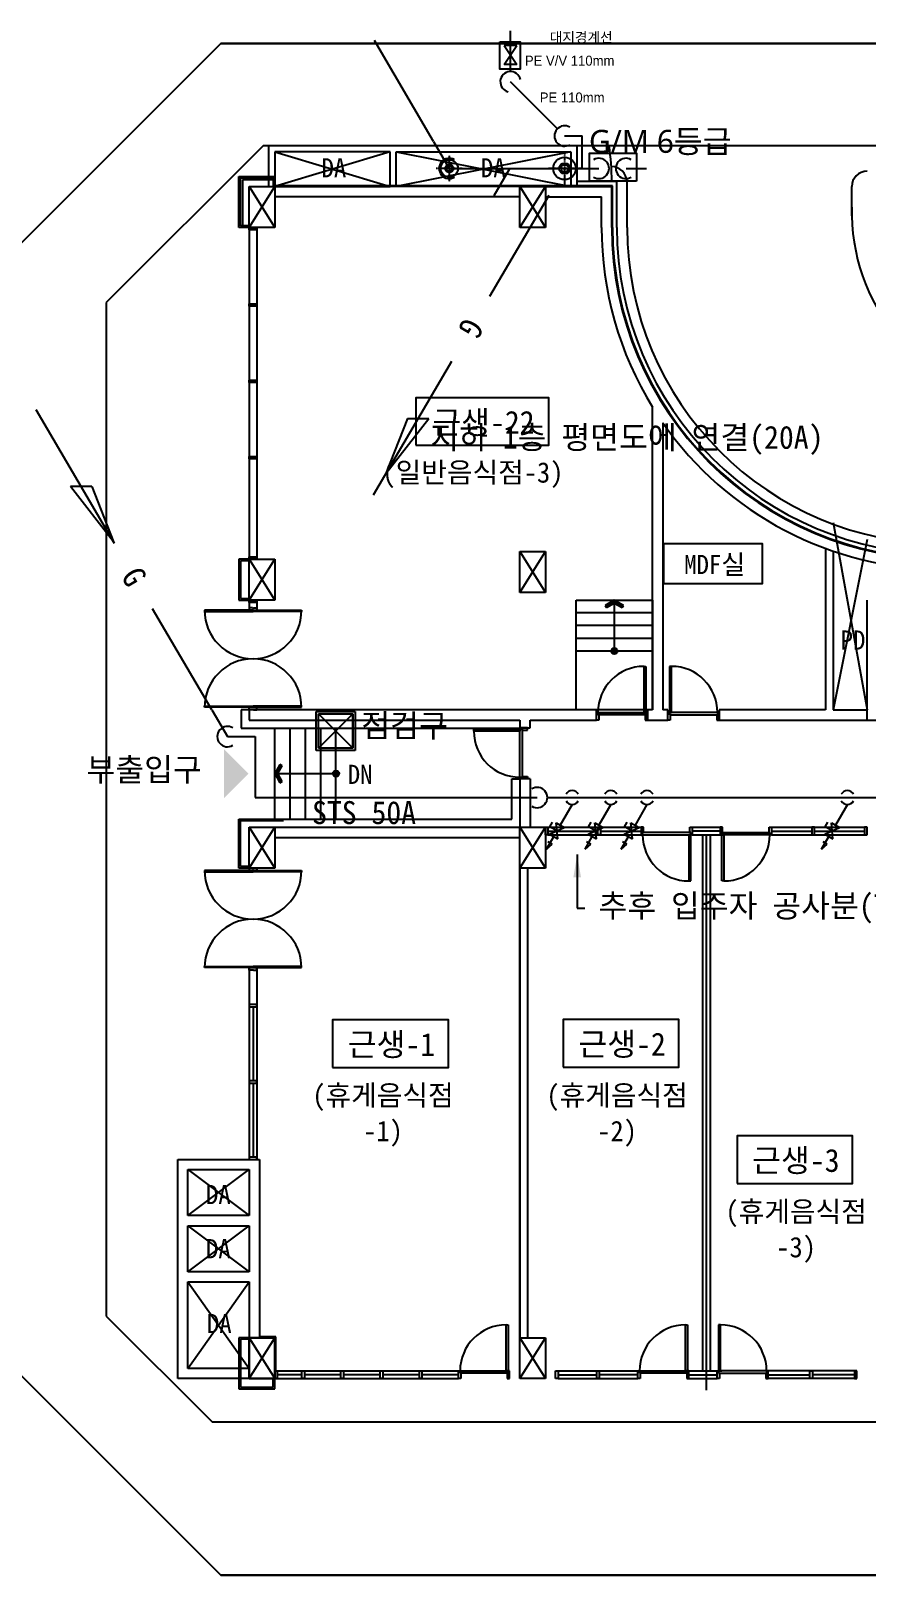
# Model space of a CAD drawing. Header units: millimetres. Extents: x 16332047 to 33387680, y -14835522 to -7015081.
# Drawn here: x 16424507 to 16440881, y -7489517 to -7459267 of the extents above; entities that cross this region are included whole.
import ezdxf
from ezdxf.enums import TextEntityAlignment as Align

# ---------------------------------------------------------------- set-up
doc = ezdxf.new("R2010")
doc.units = ezdxf.units.MM
doc.header["$LTSCALE"] = 300
doc.header["$MEASUREMENT"] = 0
doc.linetypes.add('CEN', pattern=[43.2, 40, -1.2, 0.8, -1.2])
doc.linetypes.add('CONTINOUS', pattern=[0])
doc.layers.get('0').update_dxf_attribs({"linetype": 'CONTINUOUS'})
for name, color, linetype in [('2', 2, 'CONTINUOUS'), ('3', 3, 'CONTINUOUS'), ('CEN', 1, 'CEN'), ('etc', 15, 'CONTINOUS'), ('gas', 3, 'CONTINUOUS'), ('LINE', 2, 'CONTINUOUS'), ('R', 15, 'CONTINUOUS'), ('Rise', 15, 'CONTINUOUS'), ('S', 1, 'CONTINUOUS'), ('SI', 2, 'CONTINUOUS'), ('TEXT', 3, 'CONTINUOUS'), ('근린시설 화장실위생도면$0$SI', 2, 'CONTINUOUS')]:
    doc.layers.add(name, color=color, linetype=linetype)
doc.layers.add('arch', color=255, linetype='CONTINUOUS', lineweight=25)
doc.styles.add('GHD', font='')
doc.styles.add('SM_맑은고딕', font='malgun.ttf')
doc.styles.add('돋움체', font='')
doc.styles.get('GHD').set_extended_font_data('Dotum')
doc.styles.get('돋움체').set_extended_font_data('DotumChe')

# ---------------------------------------------------------------- blocks, each defined once
blk = doc.blocks.new('a-3')
at = {"layer": 'CEN'}
for p, q in [((0, -1.81), (0, 1.81)), ((-1.81, 0), (1.81, 0))]:
    blk.add_line(p, q, dxfattribs=at).dxf.unprotected_set("ltscale", 0)
at = {"layer": 'LINE', "linetype": 'Continuous', "ltscale": 100}
blk.add_circle((0, 0), 1.2, dxfattribs=at)

msp = doc.modelspace()

# ---------------------------------------------------------------- hatches: boundary and pattern name
at = {"layer": 'arch'}
for points in [[(16435931, -7470417), (16435750, -7470520), (16435776, -7470564), (16435931, -7470476), (16436086, -7470564), (16436111, -7470520)], [(16429281, -7473817), (16429384, -7473998), (16429428, -7473972), (16429340, -7473817), (16429428, -7473662), (16429384, -7473637)]]:
    msp.add_hatch(color=256, dxfattribs=at).paths.add_polyline_path(points)
h = msp.add_hatch(color=256, dxfattribs=at)
edge = h.paths.add_edge_path()
edge.add_arc((16435931, -7471417), 60, 0, 360)
h = msp.add_hatch(color=256, dxfattribs=at)
edge = h.paths.add_edge_path()
edge.add_arc((16430481, -7473817), 60, 0, 360)

# ---------------------------------------------------------------- linework, layer by layer
at = {"ltscale": 10}
for p, q in [((16433773, -7459927), (16434023, -7459552)), ((16434023, -7459552), (16433773, -7459552)), ((16433773, -7459552), (16434023, -7459927)), ((16434023, -7459927), (16433773, -7459927))]:
    msp.add_line(p, q, dxfattribs=at)
msp.add_lwpolyline([(16433692, -7459479), (16434090, -7459479), (16434090, -7460015), (16433692, -7460015)], close=True, dxfattribs=at)
at = {"layer": '2', "color": 0}
for p, q in [((16434670, -7474858, 0), (16434721, -7474769, 0)), ((16434823, -7475096, 0), (16434794, -7474781, 0)), ((16434794, -7474781, 0), (16434952, -7474872, 0)), ((16435425, -7474858, 0), (16435477, -7474769, 0)), ((16435579, -7475096, 0), (16435550, -7474781, 0)), ((16435550, -7474781, 0), (16435708, -7474872, 0)), ((16436132, -7474858, 0), (16436184, -7474769, 0)), ((16436286, -7475096, 0), (16436257, -7474781, 0)), ((16436257, -7474781, 0), (16436415, -7474872, 0)), ((16440058, -7474858, 0), (16440110, -7474769, 0)), ((16440212, -7475096, 0), (16440182, -7474781, 0)), ((16440182, -7474781, 0), (16440341, -7474872, 0)), ((16434664, -7475004, 0), (16434952, -7474872, 0)), ((16434664, -7475004, 0), (16434823, -7475096, 0)), ((16434808, -7474938, 0), (16434670, -7474858, 0)), ((16435420, -7475004, 0), (16435708, -7474872, 0)), ((16435420, -7475004, 0), (16435579, -7475096, 0)), ((16435564, -7474938, 0), (16435425, -7474858, 0)), ((16436127, -7475004, 0), (16436415, -7474872, 0)), ((16436127, -7475004, 0), (16436286, -7475096, 0)), ((16436271, -7474938, 0), (16436132, -7474858, 0)), ((16440053, -7475004, 0), (16440341, -7474872, 0)), ((16440053, -7475004, 0), (16440212, -7475096, 0)), ((16440197, -7474938, 0), (16440058, -7474858, 0))]:
    msp.add_line(p, q, dxfattribs=at)
at = {"layer": '3', "color": 0}
for p, q in [((16435106, -7474422, 0), (16434873, -7474826, 0)), ((16435862, -7474422, 0), (16435629, -7474826, 0)), ((16436569, -7474422, 0), (16436336, -7474826, 0)), ((16440495, -7474422, 0), (16440262, -7474826, 0)), ((16434602, -7475295, 0), (16434744, -7475050, 0)), ((16435358, -7475295, 0), (16435500, -7475050, 0)), ((16436065, -7475295, 0), (16436207, -7475050, 0)), ((16439991, -7475295, 0), (16440132, -7475050, 0))]:
    msp.add_line(p, q, dxfattribs=at)
at = {"layer": 'arch'}
for p, q in [((16423983, -7463759), (16428226, -7459517)), ((16428226, -7459517), (16423983, -7463759)), ((16428226, -7459517), (16495741, -7459520)), ((16495741, -7459517), (16428226, -7459517)), ((16429054, -7461517), (16425983, -7464588)), ((16494912, -7461517), (16429054, -7461517)), ((16435201, -7461517), (16429161, -7461517)), ((16429161, -7461517), (16429161, -7462317)), ((16429281, -7461637), (16431541, -7462317)), ((16431541, -7461637), (16429281, -7462317)), ((16431541, -7461637), (16429281, -7461637)), ((16429281, -7461637), (16429281, -7462317)), ((16431541, -7462317), (16431541, -7461637)), ((16435081, -7461637), (16431661, -7462317)), ((16431661, -7461637), (16435081, -7462317)), ((16431661, -7461637), (16435081, -7461637)), ((16431661, -7462317), (16431661, -7461637)), ((16435081, -7461637), (16435081, -7462317)), ((16435201, -7462317), (16435201, -7461517)), ((16428581, -7463117), (16428581, -7462117)), ((16428581, -7462117), (16429281, -7462117)), ((16428611, -7463087), (16428611, -7462147)), ((16428611, -7462147), (16429251, -7462147)), ((16429251, -7462187), (16428651, -7462187)), ((16428651, -7462187), (16428651, -7463087)), ((16428781, -7463117), (16428781, -7462317)), ((16428781, -7462317), (16429281, -7462317)), ((16428781, -7462317), (16429281, -7463117)), ((16428781, -7463117), (16429281, -7462317)), ((16428781, -7463117), (16428781, -7462317)), ((16428781, -7462317), (16429281, -7462317)), ((16429251, -7462147), (16429251, -7462317)), ((16429281, -7462117), (16429281, -7462317)), ((16435896, -7462302), (16429281, -7462302)), ((16435888, -7462309), (16429281, -7462309)), ((16429281, -7462317), (16429281, -7463117)), ((16429281, -7462317), (16431541, -7462317)), ((16434081, -7462317), (16429281, -7462317)), ((16429281, -7462317), (16429281, -7463117)), ((16435081, -7462317), (16431661, -7462317)), ((16434081, -7462317), (16434581, -7463117)), ((16434081, -7463117), (16434581, -7462317)), ((16434081, -7463117), (16434081, -7462317)), ((16434081, -7462317), (16434581, -7462317)), ((16434581, -7462317), (16435881, -7462317)), ((16434581, -7462317), (16434581, -7463117)), ((16435981, -7462217), (16435201, -7462217)), ((16435881, -7463117), (16435881, -7462317)), ((16435888, -7463117), (16435888, -7462309)), ((16435896, -7463117), (16435896, -7462302)), ((16435981, -7463117), (16435981, -7462217)), ((16436181, -7463117), (16436181, -7462218)), ((16440581, -7462891), (16440581, -7462317)), ((16434081, -7462517), (16429281, -7462517)), ((16434581, -7462517), (16435681, -7462517)), ((16435681, -7463117), (16435681, -7462517)), ((16428781, -7463117), (16428581, -7463117)), ((16428781, -7463087), (16428611, -7463087)), ((16429281, -7463117), (16428781, -7463117)), ((16428781, -7463117), (16428931, -7463117)), ((16428781, -7463162), (16428781, -7463117)), ((16428781, -7463117), (16428781, -7469617)), ((16429281, -7463117), (16428781, -7463117)), ((16428931, -7463162), (16428781, -7463162)), ((16428931, -7463117), (16428931, -7463162)), ((16428931, -7463117), (16428931, -7469617)), ((16434581, -7463117), (16434081, -7463117)), ((16425983, -7464588), (16425983, -7484446)), ((16428781, -7464612), (16428931, -7464612)), ((16428781, -7464657), (16428781, -7464612)), ((16428931, -7464657), (16428781, -7464657)), ((16428931, -7464612), (16428931, -7464657)), ((16428781, -7466107), (16428931, -7466107)), ((16428781, -7466152), (16428781, -7466107)), ((16428931, -7466152), (16428781, -7466152)), ((16428931, -7466107), (16428931, -7466152)), ((16436681, -7472567), (16436681, -7466638)), ((16436881, -7466943), (16436881, -7472567)), ((16428781, -7467602), (16428931, -7467602)), ((16428781, -7467647), (16428781, -7467602)), ((16428931, -7467647), (16428781, -7467647)), ((16428931, -7467602), (16428931, -7467647)), ((16440216, -7468899), (16440881, -7472567)), ((16440881, -7469232), (16440216, -7472567)), ((16428781, -7469617), (16428581, -7469617)), ((16428581, -7469617), (16428581, -7470417)), ((16428781, -7469647), (16428611, -7469647)), ((16428611, -7469647), (16428611, -7470387)), ((16428781, -7469572), (16428931, -7469572)), ((16428781, -7469617), (16428781, -7469572)), ((16428781, -7470417), (16428781, -7469617)), ((16428931, -7469617), (16428781, -7469617)), ((16428781, -7469617), (16429281, -7470417)), ((16428781, -7470417), (16429281, -7469617)), ((16428781, -7470417), (16428781, -7469617)), ((16428781, -7469617), (16429281, -7469617)), ((16428931, -7469572), (16428931, -7469617)), ((16429281, -7469617), (16429281, -7470417)), ((16434081, -7469467), (16434581, -7470267)), ((16434081, -7470267), (16434581, -7469467)), ((16434081, -7470267), (16434081, -7469467)), ((16434081, -7469467), (16434581, -7469467)), ((16434581, -7469467), (16434581, -7470267)), ((16440066, -7469404), (16440066, -7472567)), ((16440216, -7469457), (16440216, -7472567)), ((16428581, -7470417), (16428781, -7470417)), ((16428611, -7470387), (16428781, -7470387)), ((16428781, -7470417), (16428931, -7470417)), ((16428781, -7470462), (16428781, -7470417)), ((16428781, -7470417), (16428781, -7470617)), ((16429281, -7470417), (16428781, -7470417)), ((16428931, -7470462), (16428781, -7470462)), ((16428931, -7470417), (16428931, -7470462)), ((16428931, -7470417), (16428931, -7470617)), ((16434581, -7470267), (16434081, -7470267)), ((16435181, -7472567), (16435181, -7470417)), ((16435181, -7470417), (16436681, -7470417)), ((16435931, -7470417), (16435750, -7470520)), ((16435750, -7470520), (16435776, -7470564)), ((16435776, -7470564), (16435931, -7470476)), ((16435931, -7470417), (16435931, -7471417)), ((16436111, -7470520), (16435931, -7470417)), ((16435931, -7470476), (16436086, -7470564)), ((16436086, -7470564), (16436111, -7470520)), ((16436681, -7470417), (16436681, -7472567)), ((16440881, -7472767), (16440881, -7470417)), ((16428856, -7470617), (16427906, -7470617)), ((16427906, -7470617), (16427906, -7470642)), ((16427906, -7470642), (16428856, -7470642)), ((16428847, -7470567), (16428781, -7470567)), ((16428781, -7470567), (16428781, -7470617)), ((16428781, -7470617), (16428931, -7470617)), ((16428847, -7470567), (16428849, -7470572)), ((16428849, -7470572), (16428863, -7470572)), ((16428856, -7470617), (16428856, -7470642)), ((16428856, -7470617), (16429806, -7470617)), ((16429806, -7470642), (16428856, -7470642)), ((16428865, -7470567), (16428863, -7470572)), ((16428865, -7470567), (16428931, -7470567)), ((16428931, -7470567), (16428931, -7470617)), ((16429806, -7470617), (16429806, -7470642)), ((16436681, -7470667), (16435181, -7470667)), ((16436681, -7470917), (16435181, -7470917)), ((16436681, -7471167), (16435181, -7471167)), ((16436681, -7471417), (16435181, -7471417)), ((16436513, -7472617), (16436513, -7471715)), ((16436513, -7471715), (16436551, -7471715)), ((16436551, -7471715), (16436551, -7472617)), ((16437049, -7471715), (16437011, -7471715)), ((16437011, -7471715), (16437011, -7472617)), ((16437049, -7472617), (16437049, -7471715)), ((16427906, -7472517), (16427906, -7472492)), ((16427906, -7472492), (16428856, -7472492)), ((16428856, -7472517), (16427906, -7472517)), ((16428781, -7472567), (16428621, -7472567)), ((16428621, -7472567), (16428621, -7472927)), ((16428781, -7472567), (16428781, -7472517)), ((16428781, -7472517), (16428931, -7472517)), ((16434231, -7472567), (16428781, -7472567)), ((16428781, -7472567), (16428781, -7472767)), ((16428847, -7472567), (16428781, -7472567)), ((16428847, -7472567), (16428849, -7472561)), ((16428849, -7472561), (16428863, -7472561)), ((16428850, -7472563), (16428862, -7472563)), ((16428850, -7472563), (16428862, -7472563)), ((16428856, -7472492), (16428856, -7472517)), ((16429806, -7472492), (16428856, -7472492)), ((16428856, -7472517), (16429806, -7472517)), ((16428865, -7472567), (16428863, -7472561)), ((16428865, -7472567), (16428931, -7472567)), ((16428931, -7472567), (16428931, -7472517)), ((16429806, -7472517), (16429806, -7472492)), ((16435581, -7472567), (16434231, -7472567)), ((16436681, -7472567), (16435181, -7472567)), ((16435581, -7472767), (16435581, -7472567)), ((16435581, -7472637), (16435581, -7472617)), ((16435581, -7472617), (16435611, -7472617)), ((16435581, -7472767), (16435581, -7472637)), ((16435611, -7472617), (16436551, -7472617)), ((16435611, -7472617), (16435611, -7472617)), ((16435611, -7472617), (16435611, -7472662)), ((16435611, -7472662), (16435626, -7472662)), ((16436536, -7472662), (16435626, -7472662)), ((16435626, -7472662), (16435626, -7472722)), ((16436551, -7472617), (16436513, -7472617)), ((16436551, -7472662), (16436536, -7472662)), ((16436536, -7472662), (16436536, -7472722)), ((16436581, -7472617), (16436551, -7472617)), ((16436551, -7472617), (16436551, -7472662)), ((16436681, -7472567), (16436581, -7472567)), ((16436581, -7472567), (16436581, -7472767)), ((16436581, -7472637), (16436581, -7472617)), ((16436581, -7472767), (16436581, -7472637)), ((16436981, -7472567), (16436881, -7472567)), ((16436981, -7472767), (16436981, -7472567)), ((16436981, -7472637), (16436981, -7472617)), ((16436981, -7472617), (16437011, -7472617)), ((16436981, -7472767), (16436981, -7472637)), ((16437951, -7472617), (16437011, -7472617)), ((16437011, -7472617), (16437049, -7472617)), ((16437011, -7472617), (16437011, -7472662)), ((16437011, -7472662), (16437026, -7472662)), ((16437026, -7472662), (16437936, -7472662)), ((16437026, -7472662), (16437026, -7472722)), ((16437951, -7472662), (16437936, -7472662)), ((16437936, -7472662), (16437936, -7472722)), ((16437951, -7472617), (16437951, -7472617)), ((16437981, -7472617), (16437951, -7472617)), ((16437951, -7472617), (16437951, -7472662)), ((16440066, -7472567), (16437981, -7472567)), ((16437981, -7472567), (16437981, -7472767)), ((16437981, -7472637), (16437981, -7472617)), ((16437981, -7472767), (16437981, -7472637)), ((16440216, -7472567), (16440881, -7472567)), ((16428621, -7472927), (16434081, -7472927)), ((16428781, -7472767), (16434081, -7472767)), ((16429281, -7474707), (16429281, -7472927)), ((16429581, -7474707), (16429581, -7472927)), ((16429881, -7474707), (16429881, -7472927)), ((16430181, -7474707), (16430181, -7472927)), ((16430481, -7474707), (16430481, -7472927)), ((16433179, -7472985), (16433179, -7472947)), ((16433179, -7472947), (16434081, -7472947)), ((16434081, -7472985), (16433179, -7472985)), ((16434081, -7472767), (16434081, -7472917)), ((16434081, -7472917), (16434281, -7472917)), ((16434101, -7472917), (16434081, -7472917)), ((16434081, -7472917), (16434081, -7472947)), ((16434081, -7473887), (16434081, -7472947)), ((16434081, -7472947), (16434081, -7472985)), ((16434081, -7472947), (16434126, -7472947)), ((16434231, -7472917), (16434101, -7472917)), ((16434126, -7472947), (16434126, -7472962)), ((16434126, -7472962), (16434126, -7473872)), ((16434126, -7472962), (16434186, -7472962)), ((16434186, -7472962), (16434186, -7472962)), ((16434186, -7472962), (16434231, -7472962)), ((16434231, -7472962), (16434231, -7472917)), ((16434281, -7472917), (16434281, -7472767)), ((16434281, -7472767), (16435581, -7472767)), ((16435626, -7472767), (16435581, -7472767)), ((16435626, -7472722), (16435626, -7472722)), ((16435626, -7472722), (16435626, -7472767)), ((16436536, -7472722), (16436536, -7472722)), ((16436536, -7472722), (16436536, -7472767)), ((16436536, -7472767), (16436581, -7472767)), ((16436581, -7472767), (16436981, -7472767)), ((16437026, -7472767), (16436981, -7472767)), ((16437026, -7472722), (16437026, -7472722)), ((16437026, -7472722), (16437026, -7472767)), ((16437936, -7472722), (16437936, -7472722)), ((16437936, -7472722), (16437936, -7472767)), ((16437936, -7472767), (16439781, -7472767)), ((16437936, -7472767), (16437981, -7472767)), ((16437981, -7472767), (16440881, -7472767)), ((16440881, -7472767), (16441081, -7472767)), ((16429280, -7473817), (16430481, -7473817)), ((16429384, -7473637), (16429281, -7473817)), ((16429281, -7473817), (16429384, -7473998)), ((16429340, -7473817), (16429428, -7473662)), ((16429428, -7473972), (16429340, -7473817)), ((16429428, -7473662), (16429384, -7473637)), ((16434081, -7473887), (16434081, -7473887)), ((16434081, -7473917), (16434081, -7473887)), ((16434081, -7473887), (16434126, -7473887)), ((16434126, -7473887), (16434126, -7473872)), ((16434126, -7473872), (16434186, -7473872)), ((16434186, -7473872), (16434186, -7473872)), ((16434186, -7473872), (16434231, -7473872)), ((16434231, -7473872), (16434231, -7473917)), ((16429384, -7473998), (16429428, -7473972)), ((16433921, -7474707), (16433921, -7473917)), ((16433921, -7473917), (16434081, -7473917)), ((16434281, -7473917), (16434081, -7473917)), ((16434081, -7473917), (16434081, -7474867)), ((16434101, -7473917), (16434081, -7473917)), ((16434231, -7473917), (16434101, -7473917)), ((16434281, -7473917), (16434281, -7474867)), ((16428581, -7475667), (16428581, -7474707)), ((16428581, -7474707), (16433921, -7474707)), ((16428611, -7475637), (16428611, -7474737)), ((16428611, -7474737), (16429451, -7474737)), ((16429451, -7474737), (16429451, -7474737)), ((16428781, -7475667), (16428781, -7474867)), ((16428781, -7474867), (16429281, -7474867)), ((16428781, -7474867), (16429281, -7475667)), ((16428781, -7475667), (16429281, -7474867)), ((16428781, -7475667), (16428781, -7474867)), ((16428781, -7474867), (16429281, -7474867)), ((16429281, -7474867), (16434081, -7474867)), ((16429281, -7474867), (16429281, -7475667)), ((16429281, -7474867), (16429281, -7475667)), ((16429281, -7475067), (16434081, -7475067)), ((16434081, -7474867), (16434581, -7475667)), ((16434081, -7475667), (16434581, -7474867)), ((16434081, -7475667), (16434081, -7474867)), ((16434081, -7474867), (16434581, -7474867)), ((16434581, -7474867), (16434631, -7474867)), ((16434581, -7475017), (16434581, -7474867)), ((16434581, -7474867), (16434581, -7475667)), ((16434631, -7475017), (16434581, -7475017)), ((16434631, -7474867), (16434631, -7475017)), ((16434631, -7474867), (16436456, -7474867)), ((16434631, -7474942), (16435611, -7474942)), ((16434631, -7475017), (16436456, -7475017)), ((16435611, -7474867), (16435661, -7474867)), ((16435611, -7475017), (16435611, -7474867)), ((16435661, -7475017), (16435611, -7475017)), ((16435661, -7474867), (16435661, -7475017)), ((16435661, -7474942), (16436456, -7474942)), ((16436501, -7474867), (16436456, -7474867)), ((16436456, -7474867), (16436456, -7474997)), ((16436456, -7474997), (16436456, -7475017)), ((16436456, -7475017), (16436486, -7475017)), ((16436486, -7475017), (16436486, -7474972)), ((16436486, -7474972), (16436501, -7474972)), ((16436486, -7475017), (16437426, -7475017)), ((16436486, -7475017), (16436486, -7475017)), ((16436501, -7474912), (16436501, -7474867)), ((16436501, -7474972), (16436501, -7474912)), ((16436501, -7474912), (16436501, -7474912)), ((16437411, -7474972), (16436501, -7474972)), ((16437426, -7475017), (16437388, -7475017)), ((16437388, -7475017), (16437388, -7475919)), ((16437411, -7474912), (16437411, -7474867)), ((16437411, -7474867), (16437456, -7474867)), ((16437411, -7474972), (16437411, -7474912)), ((16437411, -7474912), (16437411, -7474912)), ((16437426, -7474972), (16437411, -7474972)), ((16437426, -7475017), (16437426, -7474972)), ((16437426, -7475919), (16437426, -7475017)), ((16437456, -7475017), (16437426, -7475017)), ((16437456, -7474867), (16438006, -7474867)), ((16437456, -7474867), (16437456, -7474997)), ((16438006, -7474942), (16437456, -7474942)), ((16437456, -7474997), (16437456, -7475017)), ((16437456, -7475017), (16438006, -7475017)), ((16437656, -7475017), (16437656, -7485517)), ((16437731, -7475017), (16437731, -7485892)), ((16437806, -7475017), (16437806, -7485517)), ((16438051, -7474867), (16438006, -7474867)), ((16438006, -7474867), (16438006, -7474997)), ((16438006, -7474997), (16438006, -7475017)), ((16438006, -7475017), (16438036, -7475017)), ((16438036, -7475017), (16438036, -7474972)), ((16438036, -7474972), (16438051, -7474972)), ((16438976, -7475017), (16438036, -7475017)), ((16438036, -7475017), (16438074, -7475017)), ((16438036, -7475919), (16438036, -7475017)), ((16438051, -7474912), (16438051, -7474867)), ((16438051, -7474972), (16438051, -7474912)), ((16438051, -7474912), (16438051, -7474912)), ((16438051, -7474972), (16438961, -7474972)), ((16438074, -7475017), (16438074, -7475919)), ((16438961, -7474912), (16438961, -7474867)), ((16438961, -7474867), (16439006, -7474867)), ((16438961, -7474972), (16438961, -7474912)), ((16438961, -7474912), (16438961, -7474912)), ((16438976, -7474972), (16438961, -7474972)), ((16438976, -7475017), (16438976, -7474972)), ((16438976, -7475017), (16438976, -7475017)), ((16439006, -7475017), (16438976, -7475017)), ((16439006, -7474867), (16440836, -7474867)), ((16439006, -7474867), (16439006, -7474997)), ((16439006, -7474942), (16439801, -7474942)), ((16439006, -7474997), (16439006, -7475017)), ((16439006, -7475017), (16440836, -7475017)), ((16439851, -7474867), (16439801, -7474867)), ((16439801, -7474867), (16439801, -7475017)), ((16439801, -7475017), (16439851, -7475017)), ((16439851, -7475017), (16439851, -7474867)), ((16439851, -7474942), (16440831, -7474942)), ((16440881, -7474867), (16440831, -7474867)), ((16440831, -7474867), (16440831, -7475017)), ((16440831, -7475017), (16440881, -7475017)), ((16440881, -7475017), (16440881, -7474867)), ((16428781, -7475667), (16428581, -7475667)), ((16428781, -7475637), (16428611, -7475637)), ((16429281, -7475667), (16428781, -7475667)), ((16428847, -7475667), (16428781, -7475667)), ((16428781, -7475667), (16428781, -7475717)), ((16428781, -7475667), (16428781, -7475717)), ((16429281, -7475667), (16428781, -7475667)), ((16428847, -7475667), (16428849, -7475672)), ((16428849, -7475672), (16428863, -7475672)), ((16428865, -7475667), (16428863, -7475672)), ((16428865, -7475667), (16428931, -7475667)), ((16428931, -7475667), (16428931, -7475717)), ((16428931, -7475667), (16428931, -7475717)), ((16434081, -7484867), (16434081, -7475667)), ((16434081, -7475667), (16434081, -7484867)), ((16434581, -7475667), (16434081, -7475667)), ((16434231, -7475667), (16434231, -7484867)), ((16428856, -7475717), (16427906, -7475717)), ((16427906, -7475717), (16427906, -7475742)), ((16427906, -7475742), (16428856, -7475742)), ((16428781, -7475717), (16428931, -7475717)), ((16428856, -7475717), (16428856, -7475742)), ((16428856, -7475717), (16429806, -7475717)), ((16429806, -7475742), (16428856, -7475742)), ((16429806, -7475717), (16429806, -7475742)), ((16437388, -7475919), (16437426, -7475919)), ((16438074, -7475919), (16438036, -7475919)), ((16427906, -7477617), (16427906, -7477592)), ((16427906, -7477592), (16428856, -7477592)), ((16428856, -7477617), (16427906, -7477617)), ((16428781, -7477592), (16428781, -7481373)), ((16428781, -7477667), (16428781, -7477617)), ((16428781, -7477617), (16428931, -7477617)), ((16428847, -7477667), (16428781, -7477667)), ((16428847, -7477667), (16428849, -7477661)), ((16428849, -7477661), (16428863, -7477661)), ((16428850, -7477663), (16428862, -7477663)), ((16428850, -7477663), (16428862, -7477663)), ((16428856, -7477592), (16428856, -7477617)), ((16429806, -7477592), (16428856, -7477592)), ((16428856, -7477617), (16429806, -7477617)), ((16428865, -7477667), (16428863, -7477661)), ((16428865, -7477667), (16428931, -7477667)), ((16428931, -7477592), (16428931, -7481372)), ((16428931, -7477667), (16428931, -7477617)), ((16429806, -7477617), (16429806, -7477592)), ((16428931, -7478337), (16428781, -7478337)), ((16428781, -7478337), (16428781, -7478382)), ((16428781, -7478382), (16428931, -7478382)), ((16428856, -7478382), (16428856, -7479832)), ((16428931, -7478382), (16428931, -7478337)), ((16428931, -7479832), (16428781, -7479832)), ((16428781, -7479832), (16428781, -7479877)), ((16428781, -7479877), (16428931, -7479877)), ((16428856, -7479877), (16428856, -7481327)), ((16428931, -7479877), (16428931, -7479832)), ((16427381, -7484173), (16427381, -7481373)), ((16427381, -7481373), (16428981, -7481373)), ((16428931, -7481327), (16428781, -7481327)), ((16428781, -7481327), (16428781, -7481372)), ((16428781, -7481372), (16428931, -7481372)), ((16428931, -7481372), (16428931, -7481327)), ((16428981, -7481373), (16428981, -7484867)), ((16427581, -7482473), (16428781, -7481573)), ((16427581, -7481573), (16428781, -7482473)), ((16427581, -7481573), (16428781, -7481573)), ((16427581, -7482473), (16427581, -7481573)), ((16428781, -7481573), (16428781, -7482473)), ((16428781, -7482473), (16427581, -7482473)), ((16427581, -7483573), (16428781, -7482673)), ((16427581, -7482673), (16428781, -7483573)), ((16427581, -7482673), (16428781, -7482673)), ((16427581, -7483573), (16427581, -7482673)), ((16428781, -7482673), (16428781, -7483573)), ((16428781, -7483573), (16427581, -7483573)), ((16427581, -7485467), (16428781, -7483773)), ((16427581, -7483773), (16428781, -7485467)), ((16427581, -7483773), (16428781, -7483773)), ((16427581, -7485467), (16427581, -7483773)), ((16428781, -7483773), (16428781, -7485467)), ((16427381, -7485667), (16427381, -7484173)), ((16425983, -7484446), (16428054, -7486517)), ((16433813, -7485517), (16433813, -7484615)), ((16433813, -7484615), (16433851, -7484615)), ((16433851, -7484615), (16433851, -7485517)), ((16437325, -7485517), (16437325, -7484615)), ((16437325, -7484615), (16437363, -7484615)), ((16437363, -7484615), (16437363, -7485517)), ((16438011, -7484615), (16437973, -7484615)), ((16437973, -7484615), (16437973, -7485517)), ((16438011, -7485517), (16438011, -7484615)), ((16428781, -7484867), (16428581, -7484867)), ((16428581, -7484867), (16428581, -7485867)), ((16428781, -7484897), (16428611, -7484897)), ((16428611, -7484897), (16428611, -7485837)), ((16429281, -7484867), (16428781, -7484867)), ((16428781, -7484867), (16428781, -7485667)), ((16428781, -7484867), (16429281, -7485667)), ((16428781, -7485667), (16429281, -7484867)), ((16428781, -7485667), (16428781, -7484867)), ((16428781, -7484867), (16429281, -7484867)), ((16429301, -7484847), (16428981, -7484847)), ((16429281, -7484867), (16428981, -7484867)), ((16429281, -7485517), (16429281, -7484867)), ((16429281, -7485667), (16429281, -7484867)), ((16429281, -7484867), (16429281, -7485667)), ((16429301, -7485517), (16429301, -7484847)), ((16434081, -7484867), (16434581, -7485667)), ((16434081, -7485667), (16434581, -7484867)), ((16434081, -7485667), (16434081, -7484867)), ((16434081, -7484867), (16434581, -7484867)), ((16434581, -7484867), (16434581, -7485667)), ((16428226, -7489517), (16423983, -7485274)), ((16423983, -7485274), (16428226, -7489517)), ((16428781, -7485667), (16427381, -7485667)), ((16428781, -7485467), (16427581, -7485467)), ((16428781, -7485667), (16429281, -7485667)), ((16429281, -7485667), (16428781, -7485667)), ((16429251, -7485837), (16429251, -7485667)), ((16429281, -7485517), (16429331, -7485517)), ((16429281, -7485667), (16429281, -7485517)), ((16429281, -7485517), (16432881, -7485517)), ((16429281, -7485867), (16429281, -7485667)), ((16429331, -7485667), (16429281, -7485667)), ((16429281, -7485667), (16432881, -7485667)), ((16429331, -7485517), (16429331, -7485667)), ((16429811, -7485592), (16429331, -7485592)), ((16429811, -7485517), (16429861, -7485517)), ((16429811, -7485667), (16429811, -7485517)), ((16429861, -7485667), (16429811, -7485667)), ((16429861, -7485517), (16429861, -7485667)), ((16430578, -7485592), (16429861, -7485592)), ((16430578, -7485517), (16430628, -7485517)), ((16430578, -7485667), (16430578, -7485517)), ((16430628, -7485667), (16430578, -7485667)), ((16430628, -7485517), (16430628, -7485667)), ((16431346, -7485592), (16430628, -7485592)), ((16431346, -7485517), (16431396, -7485517)), ((16431346, -7485667), (16431346, -7485517)), ((16431396, -7485667), (16431346, -7485667)), ((16431396, -7485517), (16431396, -7485667)), ((16432113, -7485592), (16431396, -7485592)), ((16432113, -7485517), (16432163, -7485517)), ((16432113, -7485667), (16432113, -7485517)), ((16432163, -7485667), (16432113, -7485667)), ((16432163, -7485517), (16432163, -7485667)), ((16432881, -7485592), (16432163, -7485592)), ((16432881, -7485537), (16432881, -7485517)), ((16432881, -7485517), (16432911, -7485517)), ((16432881, -7485667), (16432881, -7485537)), ((16432926, -7485667), (16432881, -7485667)), ((16432911, -7485517), (16433851, -7485517)), ((16432911, -7485517), (16432911, -7485517)), ((16432911, -7485517), (16432911, -7485562)), ((16432911, -7485562), (16432926, -7485562)), ((16433836, -7485562), (16432926, -7485562)), ((16432926, -7485562), (16432926, -7485622)), ((16432926, -7485622), (16432926, -7485622)), ((16432926, -7485622), (16432926, -7485667)), ((16433851, -7485517), (16433813, -7485517)), ((16433851, -7485562), (16433836, -7485562)), ((16433836, -7485562), (16433836, -7485622)), ((16433836, -7485622), (16433836, -7485622)), ((16433836, -7485622), (16433836, -7485667)), ((16433836, -7485667), (16433881, -7485667)), ((16433881, -7485517), (16433851, -7485517)), ((16433851, -7485517), (16433851, -7485562)), ((16433881, -7485537), (16433881, -7485517)), ((16433881, -7485667), (16433881, -7485537)), ((16434581, -7485667), (16434081, -7485667)), ((16434781, -7485517), (16434831, -7485517)), ((16434781, -7485667), (16434781, -7485517)), ((16434781, -7485517), (16436393, -7485517)), ((16434831, -7485667), (16434781, -7485667)), ((16434831, -7485517), (16434831, -7485667)), ((16434831, -7485592), (16435587, -7485592)), ((16434831, -7485667), (16436393, -7485667)), ((16435587, -7485517), (16435637, -7485517)), ((16435587, -7485667), (16435587, -7485517)), ((16435637, -7485667), (16435587, -7485667)), ((16435637, -7485517), (16435637, -7485667)), ((16436393, -7485592), (16435637, -7485592)), ((16436393, -7485537), (16436393, -7485517)), ((16436393, -7485517), (16436423, -7485517)), ((16436393, -7485667), (16436393, -7485537)), ((16436438, -7485667), (16436393, -7485667)), ((16436423, -7485517), (16437363, -7485517)), ((16436423, -7485517), (16436423, -7485517)), ((16436423, -7485517), (16436486, -7485517)), ((16436423, -7485517), (16436423, -7485562)), ((16436423, -7485562), (16436438, -7485562)), ((16437348, -7485562), (16436438, -7485562)), ((16436438, -7485562), (16436438, -7485622)), ((16436438, -7485622), (16436438, -7485622)), ((16436438, -7485622), (16436438, -7485667)), ((16437363, -7485517), (16437325, -7485517)), ((16437363, -7485562), (16437348, -7485562)), ((16437348, -7485562), (16437348, -7485622)), ((16437348, -7485622), (16437348, -7485622)), ((16437348, -7485622), (16437348, -7485667)), ((16437348, -7485667), (16437393, -7485667)), ((16437393, -7485517), (16437363, -7485517)), ((16437363, -7485517), (16437363, -7485562)), ((16437393, -7485517), (16437943, -7485517)), ((16437393, -7485537), (16437393, -7485517)), ((16437393, -7485667), (16437393, -7485537)), ((16437393, -7485592), (16437943, -7485592)), ((16437393, -7485667), (16437943, -7485667)), ((16437943, -7485537), (16437943, -7485517)), ((16437943, -7485517), (16437973, -7485517)), ((16437943, -7485667), (16437943, -7485537)), ((16437988, -7485667), (16437943, -7485667)), ((16438913, -7485517), (16437973, -7485517)), ((16437973, -7485517), (16438036, -7485517)), ((16437973, -7485517), (16438011, -7485517)), ((16437973, -7485517), (16437973, -7485562)), ((16437973, -7485562), (16437988, -7485562)), ((16437988, -7485562), (16438898, -7485562)), ((16437988, -7485562), (16437988, -7485622)), ((16437988, -7485622), (16437988, -7485622)), ((16437988, -7485622), (16437988, -7485667)), ((16438913, -7485562), (16438898, -7485562)), ((16438898, -7485562), (16438898, -7485622)), ((16438898, -7485622), (16438898, -7485622)), ((16438898, -7485622), (16438898, -7485667)), ((16438898, -7485667), (16438943, -7485667)), ((16438913, -7485517), (16438913, -7485517)), ((16438943, -7485517), (16438913, -7485517)), ((16438913, -7485517), (16438913, -7485562)), ((16440666, -7485517), (16438943, -7485517)), ((16438943, -7485537), (16438943, -7485517)), ((16438943, -7485667), (16438943, -7485537)), ((16438943, -7485592), (16439762, -7485592)), ((16440631, -7485667), (16438943, -7485667)), ((16439762, -7485667), (16439762, -7485517)), ((16439762, -7485517), (16439812, -7485517)), ((16439812, -7485667), (16439762, -7485667)), ((16439812, -7485517), (16439812, -7485667)), ((16440631, -7485592), (16439812, -7485592)), ((16440681, -7485517), (16440631, -7485517)), ((16440631, -7485517), (16440631, -7485667)), ((16440631, -7485667), (16440681, -7485667)), ((16440681, -7485667), (16440681, -7485517)), ((16428581, -7485867), (16429281, -7485867)), ((16428611, -7485837), (16429251, -7485837)), ((16428054, -7486517), (16495912, -7486517)), ((16495741, -7489517), (16428226, -7489517)), ((16428226, -7489517), (16495741, -7489517))]:
    msp.add_line(p, q, dxfattribs=at)
for points in [[(16432044, -7467385), (16434651, -7467385), (16434651, -7466453), (16432044, -7466453)], [(16436893, -7470095), (16438830, -7470095), (16438830, -7469317), (16436893, -7469317)], [(16430415, -7479571), (16432681, -7479571), (16432681, -7478638), (16430415, -7478638)], [(16434931, -7479565), (16437194, -7479565), (16437194, -7478632), (16434931, -7478632)], [(16438334, -7481843), (16440592, -7481843), (16440592, -7480910), (16438334, -7480910)]]:
    msp.add_lwpolyline(points, close=True, dxfattribs=at)
for centre in [(16435931, -7471417), (16430481, -7473817)]:
    msp.add_circle(centre, 60, dxfattribs=at)
for centre, radius, start, end in [((16431181, -7462218), 4700, 0, 8.5847), ((16435871, -7462234), 310, 2.8566, 89.9173), ((16440881, -7462317), 300, 90, 180), ((16444453, -7462804), 3873, 178.7108, 258.7367), ((16442381, -7463117), 6700, 180, 211.7037), ((16442381, -7463117), 6500, 180, 270), ((16442381, -7463117), 6492, 180, 270), ((16442381, -7463117), 6485, 180, 270), ((16442381, -7463117), 6400, 180, 270), ((16442381, -7463117), 6200, 180, 270), ((16442381, -7463117), 6700, 214.8224, 270), ((16428856, -7470617), 950, 180, 270), ((16428856, -7470617), 950, 270, 0), ((16428856, -7472517), 950, 90, 180), ((16428856, -7472517), 950, 0, 90), ((16436513, -7472617), 902, 90, 180), ((16437049, -7472617), 902, 0, 90), ((16434081, -7472985), 902, 180, 270), ((16437388, -7475017), 902, 180, 270), ((16438074, -7475017), 902, 270, 0), ((16428856, -7475717), 950, 180, 270), ((16428856, -7475717), 950, 270, 0), ((16428856, -7477617), 950, 90, 180), ((16428856, -7477617), 950, 0, 90), ((16433813, -7485517), 902, 90, 180), ((16437325, -7485517), 902, 90, 180), ((16438011, -7485517), 902, 0, 90)]:
    msp.add_arc(centre, radius, start, end, dxfattribs=at)
at = {"layer": 'arch', "color": 7}
msp.add_solid([(16428286, -7474296), (16428286, -7473335), (16428767, -7473815)], dxfattribs=at)
at = {"layer": 'etc'}
for p, q in [((16435204, -7475400, 0), (16435204, -7476449, 0)), ((16435204, -7476449, 0), (16435354, -7476449, 0))]:
    msp.add_line(p, q, dxfattribs=at)
msp.add_solid([(16435129, -7475850, 0), (16435204, -7475400, 0), (16435279, -7475850, 0)], dxfattribs=at)
at = {"layer": 'gas', "color": 6, "ltscale": 3}
msp.add_line((16428897, -7474285, 0), (16434420, -7474285, 0), dxfattribs=at)
at = {"layer": 'gas', "ltscale": 3}
for p, q in [((16434620, -7474285, 0), (16434981, -7474285, 0)), ((16434896, -7474285, 0), (16440285, -7474285, 0)), ((16440285, -7474285, 0), (16442119, -7474285, 0))]:
    msp.add_line(p, q, dxfattribs=at)
at = {"layer": 'R', "color": 0}
for p, q in [((16432391, -7461433, 0), (16431233, -7459454, 0)), ((16432391, -7461433, 0), (16432700, -7461961)), ((16433578, -7462489, 0), (16433886, -7461961)), ((16434648, -7462489, 0), (16433489, -7464468, 0)), ((16432743, -7465741, 0), (16431209, -7468362, 0)), ((16426142, -7469311, 0), (16424608, -7466691, 0)), ((16431458, -7467937, 0), (16432299, -7466857, 0)), ((16431881, -7466857, 0), (16431458, -7467937, 0)), ((16431881, -7466857, 0), (16432299, -7466857, 0)), ((16425697, -7468195, 0), (16425280, -7468195, 0)), ((16426121, -7469275, 0), (16425280, -7468195, 0)), ((16425697, -7468195, 0), (16426121, -7469275, 0)), ((16428047, -7472564, 0), (16426888, -7470585, 0)), ((16428047, -7472564, 0), (16428356, -7473091))]:
    msp.add_line(p, q, dxfattribs=at)
at = {"layer": 'R', "color": 7}
for centre, radius in [((16432700, -7461961), 81), ((16434957, -7461961), 105)]:
    msp.add_circle(centre, radius, dxfattribs=at)
at = {"layer": 'Rise', "color": 7}
for centre, radius in [((16432700, -7461961), 56.2), ((16432700, -7461961), 56.2), ((16434957, -7461961), 73.1)]:
    msp.add_circle(centre, radius, dxfattribs=at)
at = {"layer": 'S', "color": 7, "ltscale": 10}
for p, q in [((16433898, -7459479), (16433898, -7459264)), ((16433898, -7460064), (16433898, -7459479)), ((16434817, -7461184), (16433898, -7460264)), ((16430091, -7473362), (16430091, -7472597)), ((16430091, -7472597), (16430856, -7472597)), ((16430136, -7472642), (16430811, -7472642)), ((16430136, -7473317), (16430136, -7472642)), ((16430136, -7472642), (16430811, -7473317)), ((16430811, -7472642), (16430136, -7473317)), ((16430811, -7472642), (16430811, -7473317)), ((16430811, -7473317), (16430811, -7472642)), ((16430856, -7472597), (16430856, -7473362)), ((16430856, -7473362), (16430091, -7473362)), ((16430811, -7473317), (16430136, -7473317))]:
    msp.add_line(p, q, dxfattribs=at)
at = {"layer": 'S', "color": 3, "ltscale": 10}
for p, q in [((16434958, -7461325), (16435302, -7461325)), ((16435300, -7461961), (16435300, -7461325)), ((16432700, -7461961), (16435300, -7461961)), ((16434765, -7461961), (16435627, -7461961)), ((16436160, -7461961), (16436564, -7461961))]:
    msp.add_line(p, q, dxfattribs=at)
at = {"layer": 'S', "color": 6, "ltscale": 10}
for p, q in [((16428356, -7473091), (16428897, -7473091)), ((16428897, -7473091, 0), (16428897, -7474285, 0))]:
    msp.add_line(p, q, dxfattribs=at)
at = {"layer": 'S', "color": 0, "ltscale": 10}
for p, q in [((16434602, -7475295, 0), (16434713, -7475200, 0)), ((16434713, -7475200, 0), (16434631, -7475153, 0)), ((16435358, -7475295, 0), (16435469, -7475200, 0)), ((16435469, -7475200, 0), (16435387, -7475153, 0)), ((16436065, -7475295, 0), (16436176, -7475200, 0)), ((16436176, -7475200, 0), (16436094, -7475153, 0)), ((16439991, -7475295, 0), (16440101, -7475200, 0)), ((16440101, -7475200, 0), (16440019, -7475153, 0))]:
    msp.add_line(p, q, dxfattribs=at)
msp.add_lwpolyline([(16436364, -7462213), (16435442, -7462213), (16435442, -7461664), (16436364, -7461664)], close=True, dxfattribs=at)
for centre, start, end in [((16433898, -7460264), 13.7329, 256.2671), ((16434958, -7461325), 58.7329, 301.2671), ((16432700, -7461961), 58.7329, 301.2671), ((16435627, -7461961), 238.7329, 121.2671), ((16436160, -7461961), 58.7329, 301.2671), ((16428356, -7473091), 58.7329, 301.2671), ((16434420, -7474285, 0), 238.7329, 121.2671)]:
    msp.add_arc(centre, 200, start, end, dxfattribs=at)
at = {"layer": '근린시설 화장실위생도면$0$SI', "color": 0}
for centre, start, end in [((16435106, -7474286, 0), 28.3041, 151.6959), ((16435862, -7474286, 0), 28.3041, 151.6959), ((16436569, -7474286, 0), 28.3041, 151.6959), ((16440495, -7474286, 0), 28.3041, 151.6959), ((16435106, -7474286, 0), 208.4369, 331.5631), ((16435862, -7474286, 0), 208.4369, 331.5631), ((16436569, -7474286, 0), 208.4369, 331.5631), ((16440495, -7474286, 0), 208.4369, 331.5631)]:
    msp.add_arc(centre, 136, start, end, dxfattribs=at)

# ---------------------------------------------------------------- block references
at = {"layer": 'SI', "color": 1, "rotation": 180}
for p, xscale, yscale, zscale in [((16432700, -7461961), 140.625, 140.625, 140.625), ((16434957, -7461961), 182.8125, 182.8125, 182.8125)]:
    msp.add_blockref('a-3', p, dxfattribs=dict(at, xscale=xscale, yscale=yscale, zscale=zscale))

# ---------------------------------------------------------------- texts
at = {"layer": '3', "color": 0, "lineweight": 13, "style": 'GHD'}
for s, height, p in [('대지경계선', 196, (16434668, -7459490)), ('PE V/V 110mm', 196.02, (16434180, -7459948)), ('PE 110mm', 196, (16434471, -7460669))]:
    msp.add_text(s, height=height, dxfattribs=at).set_placement(p)
at = {"layer": 'arch', "style": '돋움체'}
for s, height, p in [('DA', 375, (16430440, -7462136)), ('DA', 375, (16433561, -7462136)), ('근생-22', 450, (16433368, -7467160)), ('(일반음식점-3)', 400, (16433162, -7468116)), ('MDF실', 375, (16437898, -7469907)), ('PD', 375, (16440605, -7471387)), ('부출입구', 450, (16426724, -7473962)), ('근생-1', 450, (16431566, -7479346)), ('근생-2', 450, (16436083, -7479340)), ('(휴게음식점', 400, (16431401, -7480318)), ('(휴게음식점', 400, (16435985, -7480318)), ('-1)', 400, (16431401, -7481017)), ('-2)', 400, (16435985, -7481017)), ('근생-3', 450, (16439486, -7481618)), ('DA', 375, (16428177, -7482250)), ('(휴게음식점', 400, (16439491, -7482593)), ('DA', 375, (16428177, -7483310)), ('-3)', 400, (16439491, -7483292)), ('DA', 375, (16428196, -7484777))]:
    msp.add_text(s, height=height, dxfattribs=at).set_placement(p, align=Align.CENTER)
msp.add_text('DN', height=375, dxfattribs=at).set_placement((16430954, -7473831), align=Align.MIDDLE)
at = {"layer": 'TEXT', "color": 7}
for s, style, p in [('G/M 6등급', 'SM_맑은고딕', (16435434, -7461431, 0)), ('지하 1층 평면도에 연결(20A)', '돋움체', (16432327, -7467228, 0))]:
    msp.add_text(s, height=450, dxfattribs=dict(at, style=style)).set_placement(p, align=Align.MIDDLE_LEFT)
at = {"layer": 'TEXT', "color": 0, "style": '돋움체'}
for rotation, p in [(240, (16433129, -7465093, 0)), (300, (16426528, -7469960, 0))]:
    msp.add_text('G', height=450, rotation=rotation, dxfattribs=at).set_placement(p, align=Align.MIDDLE)
at = {"layer": 'TEXT', "color": 7, "style": '돋움체'}
msp.add_text('점검구', height=450, rotation=0, dxfattribs=at).set_placement((16430977, -7473100, 0))
at = {"layer": 'TEXT', "color": 6, "style": '돋움체'}
msp.add_text('STS 50A', height=450, rotation=0, dxfattribs=at).set_placement((16430013, -7474805, 0))
at = {"layer": 'TEXT', "style": '돋움체'}
msp.add_text('추후 입주자 공사분(TYP.)', height=450, rotation=360, dxfattribs=at).set_placement((16435620, -7476631, 0))

doc.saveas('drawing.dxf')
